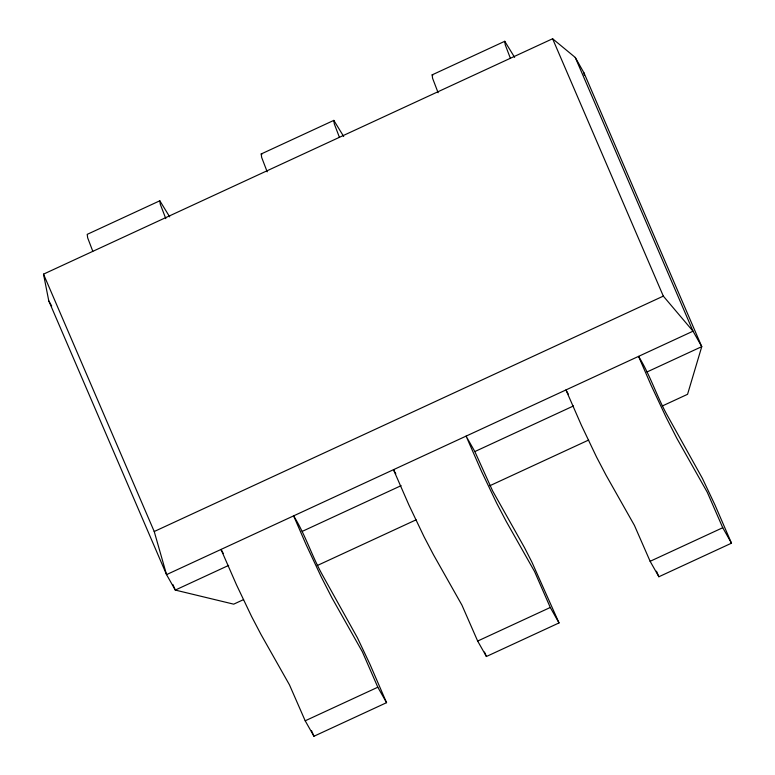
<?xml version="1.0" encoding="UTF-8"?>
<svg xmlns="http://www.w3.org/2000/svg" width="775" height="775" viewBox="0 0 775 775"><rect width="100%" height="100%" fill="white"/><g stroke="black" fill="none" stroke-linecap="round" stroke-linejoin="round"><path stroke-width="1.16" d="M169.686 216.855L159.824 200.783L160.28 204.232L165.802 218.637M343.683 136.458L333.822 120.387L261.204 153.963L261.659 157.412L267.191 171.818M333.822 120.387L334.277 123.835L339.402 137.282M514.619 57.36L504.757 41.288L432.14 74.865L432.595 78.314L438.117 92.729M504.757 41.288L505.213 44.737L510.337 58.183M159.824 200.783L87.207 234.36L87.662 237.809L92.787 251.255M243.592 599.588L233.701 604.161L175.286 590.075L166.547 574.624L48.777 300.884L43.507 274.147L552.604 38.75L575.253 57.447L584.001 72.898L701.762 346.638L687.561 394.301L662.286 405.993M575.253 57.447L693.024 331.187L166.547 574.624L154.225 531.514L663.322 296.118L693.024 331.187L701.762 346.638L646.951 371.99M228.664 565.401L175.286 590.075L172.903 584.534M302.25 531.369L401.121 485.654M395.802 473.816L393.477 469.698L408.977 505.126L424.061 536.755L433.516 554.822L461.939 605.12L477.662 641.051L486.409 656.502L559.027 622.926L550.279 607.474L534.566 571.533L506.133 521.246L496.678 503.178L481.595 471.549L466.095 436.122L474.833 451.573L573.5 405.945M317.217 565.547L416.127 519.812M489.752 485.77L588.661 440.035M305.195 720.798L377.812 687.222L386.56 702.673L313.943 736.25L305.195 720.798L289.472 684.858L261.049 634.57L251.594 616.503L236.511 584.873L221.011 549.446L223.336 553.563M477.662 641.051L550.279 607.474M650.128 561.303L722.746 527.727L731.493 543.178L658.876 576.755L650.128 561.303L634.415 525.373L605.982 475.075L596.527 457.008L581.444 425.378L565.944 389.951L568.269 394.068M432.14 74.865L432.779 75.407M261.204 153.963L261.853 154.506M48.777 300.884L51.693 306.028M552.604 38.75L663.322 296.118M731.493 543.178L714.928 504.874L702.353 478.291L667.847 416.34C656.871 396.926 650.399 375.313 638.561 356.374L651.165 385.407L666.219 417.512L676.846 438.33L707.284 492.28L722.746 527.727M656.483 571.214L658.876 576.755M559.027 622.926L531.931 562.175L524.501 547.625L492.59 490.846L474.833 451.573M484.501 652.066L486.409 656.502M386.56 702.673L369.995 664.369L357.42 637.786L322.913 575.835C311.938 556.421 305.466 534.798 293.628 515.869L306.232 544.903L321.286 577.007L331.913 597.825L362.351 651.775L377.812 687.222M311.55 730.709L313.943 736.25M43.507 274.147L154.225 531.514M584.001 72.898L584.311 75.291"/></g></svg>
